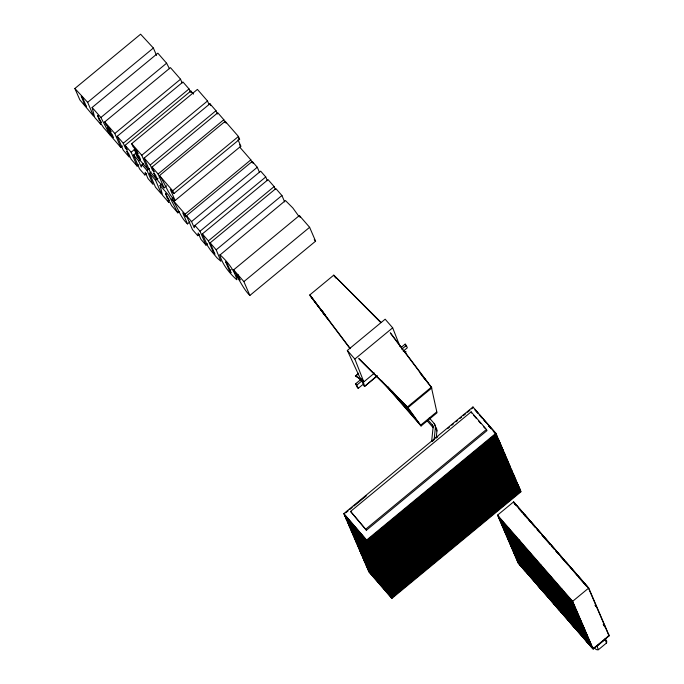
<?xml version="1.0" encoding="UTF-8"?>
<svg xmlns="http://www.w3.org/2000/svg" width="684" height="684" viewBox="0 0 684 684"><rect width="100%" height="100%" fill="white"/><g stroke="black" fill="none" stroke-linecap="round" stroke-linejoin="round"><path stroke-width="1.03" d="M219.718 254.833C222.505 264.597 229.191 272.848 236.57 279.619L236.963 279.688C234.176 269.932 227.49 261.681 220.111 254.901L285.442 200.54L292.846 207.97L299.122 216.666M431.63 441.582L433.092 427.286A3.181 3.027 -23.3 0 0 432.365 424.961L428.175 420.164M434.143 439.684L435.392 427.432A6.412 6.113 -23.3 0 0 434.152 423.481L429.27 417.881M434.152 423.481L435.674 427.021A6.412 6.113 -23.3 0 1 436.922 430.971L436.187 438.111L437.82 436.777M136.868 152.318L133.577 155.029L139.545 168.888L144.854 174.976L145.282 172.282L148 178.584L153.054 184.389L147.086 170.53L142.033 164.724L143.674 163.373M259.595 172.616L257.287 167.264L252.234 161.458L186.501 215.751L192.469 229.61L197.77 235.698L198.206 233.005L200.916 239.306L205.978 245.111L207.62 243.752M607.657 636.282L607.247 637.394M142.033 164.724L141.323 167.076L138.638 160.834L133.577 155.029M267.333 180.653L265.743 176.959L260.681 171.154L194.949 225.446L194.247 227.798L191.563 221.556L186.501 215.751M74.872 88.492L79.84 99.847L93.605 116.186L87.638 102.326L74.872 88.492L140.605 34.2L153.37 48.034L156.55 55.421M87.638 102.326L153.37 48.034M92.126 107.474L100.873 117.503L109.927 134.902L103.669 127.728L100.069 122.333L100.822 124.454L94.64 117.357L92.126 107.474L157.859 53.181L166.605 63.21L169.461 68.708M100.873 117.503L166.605 63.21M122.427 146L120.777 147.359L110.295 135.321L109.098 132.551L113.535 137.646L112.227 134.594L108.448 130.259L107.311 127.626L111.09 131.961L109.962 129.336L105.917 124.702L104.729 121.932L170.453 67.639L180.542 79.207L182.132 82.909M120.777 147.359L114.809 133.5L180.542 79.207M138.767 164.75L137.116 166.101L131.072 159.167L128.566 153.344L126.754 151.267L129.259 157.089L123.214 150.147L117.246 136.287L182.97 81.995L189.023 88.937L190.443 92.237M193.521 94.101L190.836 91.015L125.104 145.307L127.233 150.258L125.428 148.18L123.291 143.23L189.023 88.937M131.687 143.691L141.768 155.268L147.735 169.128L137.253 157.089L136.056 154.319L140.494 159.415L139.185 156.362L135.406 152.028L134.269 149.394L138.048 153.729L136.92 151.104L132.876 146.47L131.687 143.691L197.411 89.407L207.5 100.975L209.09 104.669M137.116 166.101L131.148 152.25L135.261 148.855M141.768 155.268L207.5 100.975M138.638 160.834L140.28 159.475M166.545 185.834L164.075 187.869L158.03 180.927L155.524 175.113L153.712 173.035L156.217 178.849L150.164 171.915L144.196 158.055L209.928 103.763L215.982 110.705L217.401 114.006M225.036 122.496L223.839 119.726L217.786 112.783L152.062 167.076L154.191 172.026L152.387 169.948L150.249 164.998L215.982 110.705M147.086 170.53L149.548 168.495M144.854 174.976L146.496 173.616M149.514 173.317L155.567 180.26L161.535 194.111L155.482 187.177L149.514 173.317L151.155 171.958M164.075 187.869L158.107 174.01L223.839 119.726M175.095 200.515C167.571 193.675 165.383 183.466 159.492 175.6L225.216 121.307L238.442 136.475L239.631 139.245L173.898 193.538L170.325 189.434L175.095 200.515L240.828 146.222L238.041 139.758M155.567 180.26L158.03 178.225M179.49 211.476L177.849 212.835L171.598 205.662L170.162 202.755L167.99 200.267L168.743 202.387L162.561 195.291L160.047 185.407L161.698 184.047M173.898 193.538L172.71 190.768L238.442 136.475M189.964 221.873L187.501 223.907C179.969 217.067 177.78 206.859 171.889 198.984L173.531 197.633M187.501 223.907L182.722 212.818L186.304 216.931L185.107 214.152L250.84 159.859L239.708 147.094M191.563 221.556L257.287 167.264M205.978 245.111L200.01 231.252L265.743 176.959M197.77 235.698L199.412 234.338M284.664 201.9L281.919 195.521L275.866 188.587L210.142 242.871L216.187 249.814L220.906 261.288L217.059 257.919L210.287 249.805L207.466 245.607L202.353 233.937L268.077 179.644L274.13 186.587L275.327 189.374M210.142 242.871L214.947 254.234L213.528 252.593L208.398 240.879L274.13 186.587M216.187 249.814L281.919 195.521M229.525 270.924L225.592 261.775L227.404 264.05L231.098 272.754L229.525 270.924L231.166 269.564M236.433 275.772L240.169 280.064L239.041 277.43L234.843 272.617L233.646 269.847L299.378 215.554L309.621 227.31L315.589 241.17L249.857 295.462C244.034 289.751 240.896 282.347 236.433 275.772L238.075 274.421M249.857 295.462L243.889 281.603L309.621 227.31M327.055 317.684L309.826 294.915L333.749 275.156L381.022 322.361M374.499 373.036L363.811 381.869L359.681 377.123L347.335 350.439L385.16 319.197L392.667 327.816L400.08 346.651M363.811 381.869L354.842 359.057L392.667 327.816M377.534 375.73L364.478 386.511A17.476 16.664 -23.3 0 0 355.475 376.174L358.613 373.199M355.475 376.174L357.108 374.832M363.931 383.63L358.202 388.358L357.039 387.033L355.637 383.784L361.349 379.064M401.32 347.284L405.159 344.112L406.313 345.446L407.322 347.788L403.227 351.166M358.202 388.358L356.8 385.109L362.511 380.398M401.705 349.25L406.313 345.446M364.478 386.511L376.593 376.114M431.39 387.187L437.016 412.794L421.062 425.97L407.467 406.946L431.39 387.187L390.248 332.621M359.049 359.066L407.818 407.767L431.749 388.008L403.457 350.499M436.657 411.973L420.711 425.149L385.203 384.408M343.77 513.675L472.952 406.971L495.891 433.297L496.139 433.87L366.957 540.565L343.77 513.675L366.957 540.565M345.668 512.889L348.139 510.854M349.781 509.494L352.251 507.451M353.893 506.092L366.239 495.9M432.057 441.531L433.707 440.171M447.695 428.62L449.337 427.261M451.808 425.217L453.449 423.858M455.92 421.823L457.57 420.463M460.033 418.42L461.683 417.069M463.324 415.71L465.795 413.666M467.437 412.307L469.908 410.272M471.558 408.912L473.2 407.553L472.952 406.971M350.576 511.444L471.139 411.862L486.478 429.449L486.982 430.629L366.419 530.211L350.576 511.444L366.419 530.211M365.906 529.04L486.478 429.449M366.709 539.992L495.891 433.297M367.291 541.335L496.473 434.639L496.721 435.221L367.539 541.916L344.351 515.018L367.539 541.916M367.872 542.686L497.054 435.982L497.302 436.563L368.12 543.258L344.933 516.36L368.12 543.258M368.454 544.028L497.627 437.332L497.875 437.905L368.702 544.601L345.514 517.711L368.702 544.601M369.035 545.37L498.209 438.675L498.456 439.256L369.283 545.952L346.087 519.053L369.283 545.952M498.79 440.026L499.038 440.599L369.856 547.294L369.608 546.721L498.79 440.026L497.396 438.427M499.371 441.368L499.619 441.941L370.437 548.645L370.189 548.064L499.371 441.368L497.285 438.974M499.944 442.71L500.192 443.292L371.019 549.987L370.771 549.406L499.944 442.71L498.559 441.12M500.526 444.061L500.774 444.634L371.6 551.33L371.352 550.757L500.526 444.061L499.14 442.462M501.107 445.404L501.355 445.977L372.173 552.681L371.925 552.099L501.107 445.404L499.713 443.805M501.688 446.746L501.936 447.327L372.754 554.023L372.506 553.45L501.688 446.746L500.295 445.156M502.261 448.097L502.518 448.67L373.336 555.365L373.088 554.792L502.261 448.097L500.876 446.498M502.843 449.439L503.091 450.012L373.917 556.716L373.669 556.135L502.843 449.439L501.457 447.84M374.242 557.486L503.424 450.782L503.672 451.363L374.49 558.058L351.302 531.16L374.49 558.058M374.823 558.828L504.005 452.133L504.253 452.705L375.071 559.401L351.884 532.503L375.071 559.401M504.587 453.475L504.835 454.048L375.653 560.752L375.405 560.17L504.587 453.475L503.193 451.876M505.16 454.817L505.408 455.399L376.234 562.094L375.986 561.521L505.16 454.817L503.775 453.227M505.741 456.168L505.989 456.741L376.807 563.436L376.559 562.864L505.741 456.168L504.347 454.569M506.322 457.511L506.57 458.083L377.388 564.787L377.141 564.206L506.322 457.511L504.929 455.92M506.904 458.853L507.152 459.434L377.97 566.13L377.722 565.557L506.904 458.853L505.51 457.263M378.303 566.899L507.477 460.204L507.725 460.777L378.551 567.472L355.364 540.582L378.551 567.472M378.885 568.242L508.058 461.546L508.306 462.127L379.133 568.823L355.937 541.925L379.133 568.823M379.458 569.592L508.639 462.888L508.887 463.47L379.706 570.165L356.518 543.267L379.706 570.165M509.221 464.239L509.469 464.812L380.287 571.508L380.039 570.935L509.221 464.239L507.827 462.641M509.794 465.582L510.042 466.163L380.868 572.859L380.62 572.277L509.794 465.582L508.409 463.991M510.375 466.933L510.623 467.505L381.45 574.201L381.202 573.628L510.375 466.933L508.99 465.334M381.775 574.97L510.957 468.275L511.204 468.848L382.023 575.552L358.835 548.654L382.023 575.552M382.356 576.313L511.538 469.617L511.786 470.199L382.604 576.894L359.416 549.996L382.604 576.894M382.937 577.664L512.111 470.968L512.367 471.541L383.185 578.236L359.998 551.338L383.185 578.236M383.519 579.006L512.692 472.311L512.94 472.883L383.767 579.587L360.579 552.689L383.767 579.587M384.092 580.357L513.274 473.653L513.522 474.234L384.34 580.93L361.152 554.031L384.34 580.93M513.855 475.004L514.103 475.577L384.921 582.272L384.673 581.699L513.855 475.004L512.461 473.405M514.436 476.346L514.684 476.919L385.502 583.623L385.254 583.042L514.436 476.346L512.35 473.952M385.836 584.393L515.009 477.689L515.257 478.27L386.084 584.965L362.896 558.067L386.084 584.965M386.409 585.735L515.591 479.039L515.839 479.612L386.665 586.308L363.469 559.409L386.665 586.308M386.99 587.077L516.172 480.382L516.42 480.955L387.238 587.659L364.05 560.76L387.238 587.659M387.572 588.428L516.753 481.724L517.001 482.305L387.819 589.001L364.632 562.103L387.819 589.001M517.326 483.075L517.574 483.648L388.401 590.343L388.153 589.77L517.326 483.075L515.941 481.476M517.908 484.417L518.156 484.99L388.982 591.694L388.734 591.113L517.908 484.417L516.523 482.827M389.307 592.464L518.489 485.76L518.737 486.341L389.555 593.037L366.368 566.138L389.555 593.037M519.071 487.111L519.318 487.683L390.137 594.379L389.889 593.806L519.071 487.111L517.677 485.512M519.643 488.453L519.891 489.034L390.718 595.73L390.47 595.148L519.643 488.453L518.258 486.863M520.225 489.795L520.473 490.377L391.299 597.072L391.051 596.499L520.225 489.795L518.84 488.205M520.806 491.146L521.054 491.719L391.872 598.414L391.624 597.842L520.806 491.146L519.413 489.547M497.533 515.146L513.624 501.859L588.727 588.026L609.196 635.778L593.173 649.013L518.07 562.846L497.533 515.146L572.636 601.321L593.173 649.013M588.231 587.71L514.248 502.697L514.872 504.04M514.351 502.834L517.762 506.87M498.841 517.266L572.722 602.031M499.329 518.489L573.295 603.485M573.85 604.767L499.876 519.763M499.876 519.874L510.358 531.776M510.871 533.178L500.363 521.097L574.329 605.981M500.979 522.319L574.945 607.315M501.004 522.499L511.393 534.384M503.236 527.484L577.211 612.368L503.176 527.424M578.732 616.199L504.886 531.306M524.705 514.838L525.449 516.172L519.147 508.46M508.836 528.253L529.194 575.372M524.927 514.966L535.41 526.979M505.373 532.528L579.408 617.472L505.399 532.708M505.921 533.811L579.955 618.755L506.015 533.93M506.536 535.136L580.442 620.08M510.452 532.007L521.028 544.036M510.939 533.229L521.447 545.31M507.571 537.633L581.605 622.585L507.639 537.692M511.581 534.631L522.003 546.584M511.94 535.658L501.457 523.645L575.56 608.538M512.034 535.786L522.679 547.867M509.289 541.523L583.196 626.467M510.897 545.473L584.905 630.246L510.871 545.293M519.378 540.206L539.787 587.496M535.504 527.099L541.001 533.529M511.906 547.901L586.008 632.794L512 548.029M512.547 549.303L586.427 634.068M513.068 550.398L587.103 635.351L513.103 550.577M521.063 544.216L531.511 556.041M521.516 545.362L532.024 557.443M522.157 546.764L532.579 558.717M522.704 548.046L533.092 559.931M515.266 555.511L589.309 640.455L515.334 555.562M516.984 559.392L590.95 644.285L580.442 632.204M517.01 559.461L527.398 571.345M518.019 561.889L591.993 646.893M545.986 539.112L542.386 535.127M529.989 552.518L550.346 599.646L529.895 552.287M546.08 539.24L556.562 551.244M518.634 563.223L498.226 515.933L518.566 563.274L592.447 648.244M531.639 556.349L542.181 568.31M532.092 557.503L542.668 569.524M532.733 558.905L543.156 570.858M533.127 559.999L543.831 572.132M526.945 570.199L516.3 558.11L590.343 643.063M527.013 570.251L537.521 582.332M527.586 571.602L537.975 583.478M527.954 572.619L517.403 560.666L591.438 645.611M528.108 572.807L549.107 596.893M540.531 564.48L560.94 611.761M556.656 551.372L564.232 560.196M556.502 551.193L557.178 552.578M542.215 568.481L552.663 580.314M542.668 569.635L553.211 581.588M543.31 571.037L553.732 582.99M543.857 572.311L554.245 584.196M537.59 582.383L548.098 594.464M538.103 583.785L548.585 595.687M550.979 576.612L571.516 623.902M567.139 563.385L565.625 561.786M551.142 576.792L571.499 623.911M552.792 580.622L563.334 592.575M553.305 581.827L563.881 593.849M553.792 583.05L564.309 595.123M554.442 584.452L564.984 596.405M548.166 594.524L558.674 606.605M548.585 595.798L569.798 620.012M549.295 597.149L559.683 609.025M561.555 588.744L582.024 636.086L561.607 588.702M577.655 575.458L567.173 563.565L577.51 575.945M577.809 575.646L587.471 586.855M563.368 592.754L573.782 604.707M563.975 593.977L574.363 605.862M564.368 595.183L574.885 607.264M565.018 596.585L575.432 608.538M558.742 606.657L569.156 618.61M559.871 609.282L570.259 621.166M572.132 600.877L592.601 648.116M572.636 601.321L588.727 588.026M575.979 609.812L502.013 524.927L576.048 609.871M569.319 618.789L579.733 630.742M577.604 613.574L503.663 528.758L577.698 613.702M569.866 620.072L580.374 632.144M570.285 621.346L580.836 633.298M578.245 614.976L504.211 530.032L578.219 614.796M580.417 619.901L506.476 535.085M596.414 606.802L595.217 605.28M582.067 623.731L508.058 538.966L582.093 623.911M583.127 626.407L509.221 541.463M579.895 630.93L590.309 642.883M580.955 633.606L591.438 645.508M585.299 631.443L511.358 546.627L585.393 631.571M588.078 637.898L514.103 553.005L588.137 637.958M588.693 639.232L514.659 554.288L588.659 639.053M603.305 624.227L604.69 625.826M605.212 627.219L604.015 625.706M589.762 641.609L515.821 556.785L589.856 641.729M608.734 635.12L588.71 588.616M596.063 646.32A3.01 2.864 -23.3 0 0 596.927 646.209L604.998 639.514A3.411 3.258 -23.3 0 0 605.246 638.428M594.063 647.321L595.268 648.706A3.01 2.864 -23.3 0 0 598.432 649.697L606.503 643.003A3.411 3.258 -23.3 0 0 606.024 639.822M595.131 647.397L593.917 647.68M577.091 629.289L575.663 628.827A3.223 3.078 -23.3 0 1 574.851 628.117L570.405 623.013A3.685 3.514 -23.3 0 1 569.892 622.089L569.721 621.388M560.683 610.838L559.632 610.436A3.223 3.078 -23.3 0 1 558.819 609.726L554.373 604.622A3.685 3.514 -23.3 0 1 553.86 603.698M592.737 647.62L591.694 647.218A3.223 3.078 -23.3 0 1 590.882 646.508L586.427 641.404A3.685 3.514 -23.3 0 1 585.923 640.481M526.176 571.567L525.5 571.268A3.223 3.078 -23.3 0 1 524.688 570.559L520.233 565.454A3.685 3.514 -23.3 0 1 519.729 564.531L519.549 563.83M544.284 592.344L543.609 592.036A3.223 3.078 -23.3 0 1 542.797 591.335L538.342 586.222A3.685 3.514 -23.3 0 1 537.829 585.307L537.658 584.606M333.749 275.156L380.629 322.438M358.69 358.245L407.467 406.946M238.442 137.877L239.631 139.245M475.286 409.947L478.065 413.136M479.458 414.726L496.139 433.87M474.918 409.913L477.706 413.102M479.091 414.701L481.869 417.89M483.956 420.284L486.042 422.678M488.821 425.867L490.214 427.466M488.376 425.645L491.155 428.834M493.241 431.228L496.721 435.221M495.216 434.169L497.302 436.563M497.644 439L499.038 440.599M498.226 440.351L499.619 441.941M498.114 440.898L500.192 443.292M239.486 144.683L240.828 146.222M498.687 442.24L500.774 444.634M473.738 415.436L476.526 418.634M478.62 421.036L480.707 423.43M483.494 426.628L484.888 428.235M501.705 448.422L503.091 450.012M502.278 449.764L503.672 451.363M502.86 451.107L504.253 452.705M502.749 451.662L504.835 454.048M506.34 459.186L507.725 460.777M506.921 460.529L508.306 462.127M314.247 239.622L315.589 241.17M510.392 468.6L511.786 470.199M510.281 469.147L512.367 471.541M513.291 475.329L514.684 476.919M513.171 475.876L515.257 478.27M513.752 477.218L515.839 479.612M516.771 483.4L518.156 484.99M517.343 484.742L518.737 486.341M517.232 485.289L519.318 487.683M334.108 275.985L335.981 278.14M430.493 386.571L431.749 388.008M517.814 486.64L519.891 489.034M514.804 503.98L516.129 505.502M518.711 508.588L522.08 512.325M523.337 513.898L527.364 518.395M528.159 519.413L531.032 522.619M532.332 524.201L535.204 527.398M537.222 529.826L539.924 532.802M541.848 535.136L550.107 544.498M551.398 546.08L554.271 549.278M555.57 550.859L558.435 554.04M560.358 556.366L567.027 563.898M578.861 577.604L586.863 586.658M595.089 605.152L596.474 606.742M426.91 420.489L433.186 427.697M603.288 624.338L604.673 625.937M609.196 635.778L608.632 634.889L609.162 635.496L593.071 648.783L517.976 562.616M407.818 407.767L405.945 405.612L418.83 422.994M322.831 311.639L320.728 309.228L325.285 314.879M392.197 391.222L414.966 417.77L387.64 386.426M329.004 320.343L323.07 313.118M381.313 380.355L421.062 425.97M347.335 350.439L354.842 359.057M504.826 531.254L578.861 616.199M512.521 549.124L586.556 634.068M355.637 383.784L356.8 385.109M144.196 158.055L150.249 164.998M152.062 167.076L158.107 174.01M159.492 175.6L172.71 190.768M104.729 121.932L114.809 133.5M117.246 136.287L123.291 143.23M125.104 145.307L131.148 152.25M160.047 185.407L168.794 195.436L177.849 212.835M171.889 198.984L185.107 214.152M194.949 225.446L200.01 231.252M202.353 233.937L208.398 240.879M233.646 269.847L243.889 281.603M369.608 546.721L346.668 520.396L369.856 547.294M370.189 548.064L347.25 521.747L370.437 548.645M370.771 549.406L347.831 523.089L371.019 549.987M371.352 550.757L348.412 524.431L371.6 551.33M371.925 552.099L348.985 525.782L372.173 552.681M372.506 553.45L349.567 527.125L372.754 554.023M373.088 554.792L350.148 528.467L373.336 555.365M373.669 556.135L350.73 529.818L373.917 556.716M375.405 560.17L352.465 533.853L375.653 560.752M375.986 561.521L353.047 535.196L376.234 562.094M376.559 562.864L353.619 536.547L376.807 563.436M377.141 564.206L354.201 537.889L377.388 564.787M377.722 565.557L354.782 539.231L377.97 566.13M380.039 570.935L357.099 544.618L380.287 571.508M380.62 572.277L357.681 545.96L380.868 572.859M381.202 573.628L358.262 547.303L381.45 574.201M384.673 581.699L361.733 555.374L384.921 582.272M385.254 583.042L362.315 556.725L385.502 583.623M388.153 589.77L365.213 563.454L388.401 590.343M388.734 591.113L365.786 564.796L388.982 591.694M389.889 593.806L366.949 567.489L390.137 594.379M390.47 595.148L367.53 568.832L390.718 595.73M391.051 596.499L368.112 570.174L391.299 597.072M391.624 597.842L368.685 571.525L391.872 598.414M424.2 378.261L424.875 379.056M390.598 333.441L402.175 348.789M309.826 294.915L350.328 348.635M350.046 348.601L310.185 295.744L324.951 315.273M604.998 639.514L606.503 643.003M567.079 563.325L567.694 564.77M556.451 551.236L557.05 552.578M596.927 646.192L598.423 649.672M514.248 502.697L515.078 504.63M513.624 501.859L514.454 503.8M540.471 564.42L560.871 611.821M471.139 411.862L471.652 413.042M519.318 540.146L539.719 587.547M508.742 528.014L529.142 575.415M428.184 382.826L428.218 382.903A20.511 1.804 50.4 0 1 424.909 379.124L424.234 378.329A20.511 1.804 50.4 0 1 421.532 375.08M405.159 344.112L406.168 346.455M435.392 427.432L436.922 430.971M432.365 424.961L433.502 427.611M299.378 215.554L300.173 217.401M252.234 161.458L253.029 163.314M250.84 159.859L252.028 162.638M225.216 121.307L226.011 123.154M209.928 103.763L210.723 105.61M190.836 91.015L191.546 92.665M585.82 640.139L585.709 639.044M553.689 602.997L553.647 602.262M420.874 374.268A20.511 1.804 50.4 0 1 420.215 373.447M403.013 350.345A17.476 16.664 -23.3 0 0 406.091 352.14L405.963 351.858A17.476 16.664 -23.3 0 1 403.868 350.73M355.355 375.892A17.476 16.664 -23.3 0 1 364.358 386.221M502.62 526.15L576.663 611.094L502.62 526.15M507.024 536.359L581.058 621.303L507.024 536.359M508.674 540.189L582.708 625.133L508.674 540.189M509.768 542.745L583.811 627.69L509.768 542.745M510.324 544.019L584.358 628.964L510.324 544.019M513.684 551.731L587.659 636.624L513.616 551.68M81.319 96.333L84.32 103.874L86.543 106.866L82.61 97.752L81.319 96.333M101.258 122.453L99.171 120.059L97.59 115.297L101.258 122.453M169.179 200.386L167.093 197.992L165.511 193.23L169.179 200.386"/></g></svg>
